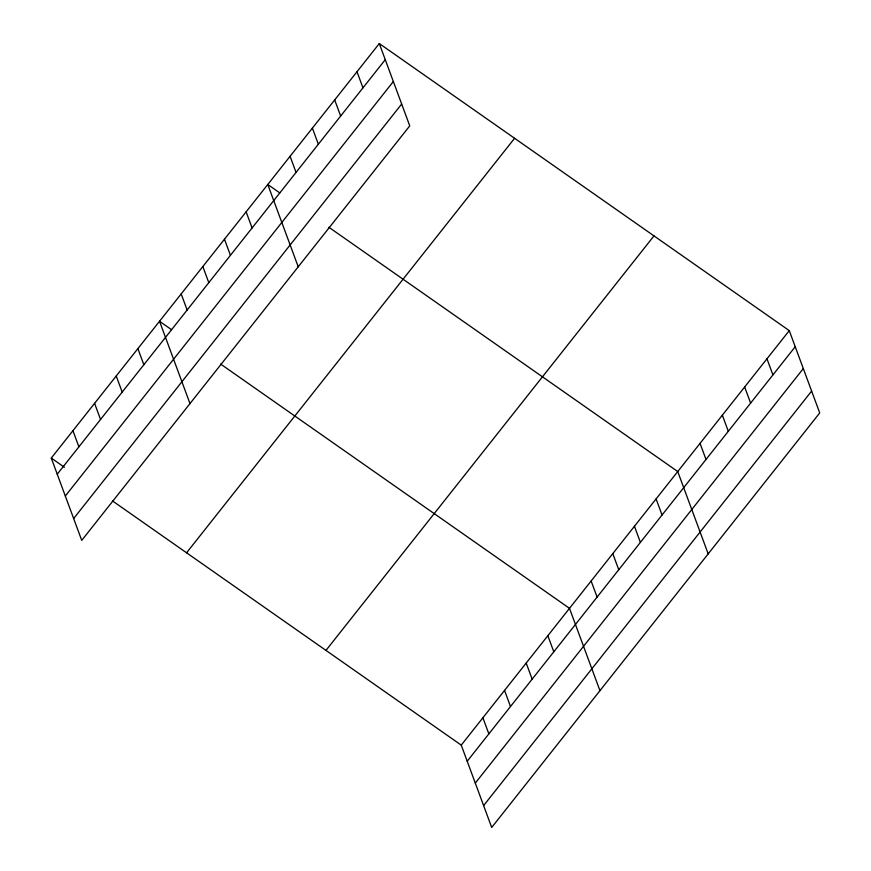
<?xml version="1.0" encoding="UTF-8"?>
<svg xmlns="http://www.w3.org/2000/svg" width="871" height="871" viewBox="0 0 871 871"><rect width="100%" height="100%" fill="white"/><g stroke="black" fill="none" stroke-linecap="round" stroke-linejoin="round"><path stroke-width="1.31" d="M379.299 43.55L409.751 125.87L81.732 540.379L51.28 458.07L379.299 43.55L789.268 330.621L819.72 412.93L491.701 827.45L461.249 745.13L112.381 500.847M57.246 474.183L385.265 59.664M65.325 496.024L393.344 81.515M73.654 518.539L401.673 104.019M186.568 552.802L514.587 138.282M325.961 650.397L653.979 235.889M461.249 745.13L789.268 330.621M467.204 761.243L795.223 346.734M475.294 783.094L803.302 368.575M483.612 805.599L811.63 391.09M279.776 192.894L267.778 184.489L298.23 266.809M328.879 227.266L677.736 471.549L708.188 553.869M171.533 329.684L159.535 321.279L189.987 403.589M220.624 364.056L569.492 608.339L599.945 690.659M51.28 458.07L64.378 467.237M766.959 358.798L772.915 374.911M744.651 386.985L750.617 403.099M722.353 415.173L728.308 431.287M700.044 443.361L706 459.474M656.092 498.909L662.047 515.022M634.436 526.269L640.403 542.383M612.792 553.629L618.748 569.743M591.137 580.979L597.103 597.092M357.001 71.738L362.957 87.851M547.848 635.699L553.804 651.813M334.693 99.925L340.648 116.039M526.193 663.06L532.159 679.173M312.384 128.113L318.351 144.227M504.549 690.42L510.504 706.533M290.087 156.301L296.042 172.414M482.893 717.769L488.86 733.883M246.123 211.838L252.089 227.952M224.478 239.198L230.434 255.312M202.834 266.559L208.79 282.672M181.179 293.919L187.145 310.032M137.879 348.629L143.846 364.742M116.235 375.989L122.19 392.102M94.58 403.349L100.546 419.463M72.935 430.71L78.891 446.823"/></g></svg>
